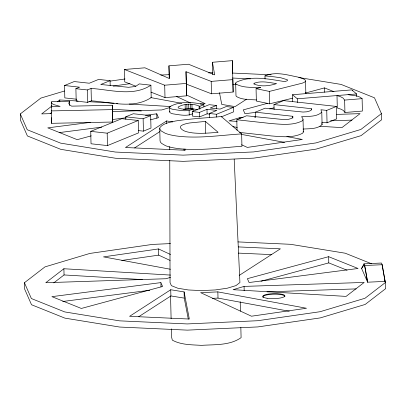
<?xml version="1.0" encoding="UTF-8"?>
<svg xmlns="http://www.w3.org/2000/svg" width="406" height="406" viewBox="0 0 406 406"><rect width="100%" height="100%" fill="white"/><g stroke="black" fill="none" stroke-linecap="round" stroke-linejoin="round"><path stroke-width="0.61" d="M274.096 109.539L273.974 104.575L311.372 108.701L311.372 109.848L309.986 110.904L306.789 111.802L303.038 112.056L265.123 108.189L255.389 112.168L255.511 117.131M255.389 112.168L292.787 116.294L292.762 117.512L291.401 118.491L288.179 119.405L284.423 119.658L246.538 115.781L236.799 119.76L237.058 130.301M69.588 101.206L68.746 103.337L69.563 104.748L71.583 106.154L112.579 105.286L112.721 122.018L51.496 123.322L51.354 106.585L60.134 106.397L54.257 104.743L52.146 103.692L51.288 102.53L51.542 101.586L69.588 101.206L69.695 105.545M51.496 123.322L51.628 117.75M112.721 122.018L112.579 105.286M159.756 128.565L160.02 127.388C163.725 123.059 169.962 122.358 175.199 121.049C190.46 118.664 205.923 117.968 221.29 116.552L241.641 133.904L241.946 146.307C220.828 147.637 199.595 151.057 178.432 148.606A37.783 8.567 -1.4 0 1 165.43 145.627L161.552 143.364L160.466 142.161L160.055 140.968L159.756 128.565L160.162 129.758L161.248 130.96L165.13 133.224A37.783 8.567 -1.4 0 0 178.127 136.203C199.29 138.654 220.529 135.228 241.641 133.904M192.652 113.787C186.481 116.598 179.279 114.715 172.799 113.822A14.19 3.218 -1.4 0 1 169.657 111.919L169.551 107.407L169.86 106.661C179.995 100.942 192.891 101.982 203.858 104.652L203.913 106.905M169.657 111.919L169.972 111.178M256.425 99.932C249.736 99.45 242.194 100.018 236.277 96.435L235.977 95.603L235.673 83.194L236.094 82.347C251.162 75.003 269.041 79.231 284.824 81.611L287.463 80.667L287.438 79.784L280.962 77.815L274.542 76.881L264.971 75.907L265.047 79.008M361.604 268.473L363.994 263.829L381.462 263.037L382.198 264.712L385.101 281.399L367.633 282.195L361.604 268.473L364.075 264.798L364.887 267.077L367.633 282.195L364.73 265.509L363.994 263.829M321.796 122.221L327.043 122.8L336.721 118.846L336.417 106.443L326.739 110.396L320.913 109.752L321.785 112.173C316.655 117.136 308.179 116.157 301.526 116.7L302.719 118.237L303.043 119.597L302.333 120.81C292.827 125.764 281.444 124.302 271.147 123.546L236.799 119.76M303.043 119.597L303.348 132.001L302.637 133.214C293.132 138.167 281.749 136.705 271.452 135.949L239.601 132.437M321.785 112.173L322.09 124.576C317.299 129.311 309.316 128.565 303.023 129.072M264.971 75.907C275.821 71.294 287.012 74.932 297.979 77.094C300.526 77.932 303.419 78.343 305.449 80.241L305.54 81.22L304.51 82.195L302.348 83.154L269.361 91.421L256.059 88.66L256.364 101.064L269.665 103.824L292.701 98.156M352.215 90.766L352.834 90.756L356.585 93.953L356.646 96.43M298.811 77.531L341.101 84.423L374.479 97.805L381.422 113.619L381.574 119.821L361.03 135.66L316.127 149.114L253.699 158.132L183.248 161.339L115.502 158.249L60.773 149.337L27.4 135.954L20.452 120.135L20.3 113.934L40.844 98.095L64.508 91.005M51.943 105.991L41.661 113.919L51.146 113.604M57.327 101.84L59.773 99.952L78.079 101.038M50.136 113.7L51.603 112.569M384.599 280.257L385.548 282.414L385.7 288.615L365.156 304.454L320.253 317.908L257.825 326.926L187.374 330.134L119.628 327.043L64.899 318.131L31.521 304.744L24.578 288.93L24.426 282.728L44.97 266.889L89.873 253.435L152.301 244.422L170.54 243.59M170.561 275.08L63.899 268.747L45.787 282.708L165.907 278.739L170.525 277.359M53.77 282.87L64.052 274.948L142.313 279.597M381.422 113.619L360.878 129.458L315.975 142.912L253.547 151.93L183.096 155.138L115.35 152.047L60.626 143.135L27.248 129.753L20.3 113.934M385.548 282.414L365.004 298.253L320.101 311.707L257.673 320.72L187.222 323.932L119.476 320.841L64.747 311.93L31.374 298.542L24.426 282.728M150.895 85.184C133.127 96.938 110.412 89.63 91.066 88.437L87.356 89.954L75.892 88.691L76.196 101.094L87.66 102.358L91.365 100.845C110.716 102.033 133.432 109.346 151.199 97.587L150.895 85.184L139.288 83.9L136.269 85.965L134.371 86.615L128.463 87.3L100.744 84.484L110.067 80.677L110.183 85.641M172.687 121.937L166.612 120.947L125.469 147.52L185.197 150.245L184.963 149.012M134.589 147.931L159.908 131.58M246.716 99.115L235.11 106.605L221.747 104.428L219.489 92.72M170.738 289.742L129.595 316.315L189.323 319.04L184.106 291.919L170.738 289.742L170.89 295.944L138.71 316.726M239.235 275.4L280.379 248.827L238.256 246.909M76.759 99.231L64.818 97.917L64.518 85.509L74.196 81.555L89.279 83.22L98.602 79.414L110.067 80.677M75.892 88.691L79.601 87.173L64.518 85.509M125.809 119.303L125.748 116.821L133.3 113.741L150.682 115.659L150.986 128.063L143.435 131.143L138.466 130.595M90.731 131.366L121.795 118.684L138.238 120.496L138.542 132.899L107.483 145.587L91.035 143.775L90.731 131.366L107.179 133.183L138.238 120.496M125.748 116.821L143.13 118.74L150.682 115.659M169.546 107.407A14.19 3.218 -1.4 0 0 172.692 109.305C179.366 110.239 186.801 112.168 193.114 109.041L193.17 111.295M193.114 109.041C188.211 108.904 182.893 110.031 178.259 107.95L178.122 107.037C184.522 103.246 193.149 103.428 199.823 106.301L203.858 104.652M209.557 114.111L207.101 113.837L199.595 116.903L192.368 116.106L192.256 111.594L209.191 104.677L216.418 105.474L216.499 108.859M192.256 111.594L199.483 112.391L206.989 109.326L216.824 110.412L209.318 113.477L209.415 117.425M216.418 105.474L210.217 108.006L220.052 109.092L226.249 106.56L233.475 107.357L233.587 111.868L221.326 116.877M209.318 113.477L216.54 114.274L233.475 107.357M273.974 104.575L283.652 100.622L336.417 106.443M169.86 107.529L161.781 109.95L112.467 111.579M243.103 117.501L239.941 117.608L228.974 120.892L237.18 121.379M244.067 286.403L233.1 289.686L346.074 296.4L364.187 282.434L244.067 286.403L244.173 290.742M91.264 135.858L77.216 139.659L47.786 127.86L90.376 122.373M150.519 119.826L158.462 117.679L156.767 113.817L145.49 115.268M267.696 103.266L243.26 109.879L244.96 113.741L255.607 112.366M305.571 93.02L324.511 87.894L333.925 91.67M269.68 108.97L273.959 107.813M328.632 256.688L247.386 278.668L249.086 282.53L358.062 268.488L328.632 256.688L328.784 262.89L347.028 270.203M260.977 281.236L328.784 262.89M256.059 88.66L260.688 87.523C252.507 87.188 243.331 88.168 235.977 84.032L235.673 83.194M183.461 109.397C188.074 108.534 192.977 108.346 197.489 109.818M110.092 81.129L125.078 78.962M113.127 86.102L130.016 83.661M170.52 254.486L158.533 248.934L103.489 256.881L170.429 269.249M121.78 260.464L158.685 255.135L170.099 260.424M112.924 119.465L126.073 117.77M59.21 132.61L101.799 127.119M160.888 282.612L51.912 296.654L81.342 308.453L162.588 286.474L160.888 282.612L160.994 286.951M62.712 301.485L149.768 290.265M135.832 86.214L124.749 81.885L124.444 69.482L144.927 67.802L169.398 78.556L168.942 65.838L188.521 64.234L214.683 74.851L212.429 62.275L232.384 60.641L232.684 73.044M124.444 69.482L164.694 85.204L186.334 83.428L185.994 71.695L211.196 81.393L232.836 79.622L233.135 92.025L211.496 93.796L186.293 84.098L186.638 95.831L164.998 97.607L150.996 92.137M292.696 101.551L292.528 94.73L351.799 89.873L352.702 90.665M292.528 94.73L297.309 98.805L356.585 93.953M344.633 100.089L362.106 98.658L362.406 111.061L344.938 112.492L343.339 110.442L340.913 109.163L337.305 107.96L337 95.557L340.614 96.76L343.034 98.039L344.633 100.089L344.938 112.492M205.365 121.419L189.602 122.972A20.239 4.588 -1.4 0 0 180.69 126.225L180.335 127.702C182.842 131.661 188.125 132.077 192.317 132.858C200.777 133.843 209.288 133.021 217.733 132.31L218.103 132.28L205.365 121.419L205.654 133.204M160.756 75.054L169.561 74.653M208.562 72.877L212.967 72.674M200.285 103.9L205.203 103.677L186.369 94.948M364.73 265.509L382.198 264.712M217.855 291.889L200.65 292.67L251.441 316.208L306.484 308.261L217.855 291.889L218.007 298.09L289.28 311.255M212.475 298.344L218.007 298.09M254.481 117.126L255.744 117.085M336.67 114.411L360.061 113.639L341.948 127.606L319.857 126.291M330.499 120.821L351.997 120.11M266.981 291.853L356.118 288.905M51.197 110.919L112.421 109.615M232.557 73.055L271.178 74.816M232.242 78.028L250.477 78.86M233.024 84.26L236.165 84.402M237.946 241.905L290.498 244.3L345.227 253.212L371.576 263.778M238.408 253.111L271.731 254.628M88.807 101.678L114.05 103.175M116.578 103.327L117.836 103.398M129.199 104.073L170.855 106.55M112.939 109.3L141.344 110.99M348.084 94.649C352.692 95.689 358.508 95.166 362.106 98.658M170.89 295.944L184.253 298.121L188.288 319.075M150.809 97.592L181.797 103.317M232.942 126.642L237.282 127.443M286.864 136.604L302.358 139.466L247.315 147.414L241.606 144.769M241.149 134.335L284.535 142.349M176.245 96.389L190.515 103.002M321.74 123.612L322.09 124.576M382.051 265.017L382.153 265.387M303.13 131.092L303.348 132.001M382.254 265.813L385.101 281.399M183.928 149.048L184.162 150.281M305.748 92.644L305.845 93.624L305.54 81.22M234.181 159.177L239.926 282.54L235.952 285.606L227.264 288.209L215.18 289.955L201.549 290.574L188.44 289.975L177.853 288.25L171.393 285.662L170.048 282.601L169.764 160.497M326.739 110.396L327.043 122.8M324.511 87.894L324.612 92.233M311.372 108.701L311.402 109.94M297.309 98.805L297.4 102.525M292.787 116.294L292.833 118.151M269.361 91.421L269.665 103.824M239.941 117.608L239.971 118.846M240.215 301.694L240.443 311.158M240.844 327.566L241.093 337.66C229.755 345.653 214.683 344.455 201.452 345.359C191.647 344.735 181.203 345.004 172.342 340.147L171.56 337.061L171.357 328.86M232.384 60.641L233.135 92.025M216.54 114.274L216.611 117.095M212.429 62.275L212.734 74.679M211.196 81.393L211.496 93.796M206.989 109.326L207.101 113.837M199.823 106.301L199.889 109.118M199.483 112.391L199.595 116.903M199.087 106.22L199.158 109.036M191.947 104.286L192.058 108.803M190.358 104.225L190.47 108.737M189.13 110.665L189.242 115.177M188.688 104.246L188.8 108.762M186.872 104.362L186.983 108.874M185.994 71.695L186.638 95.831M185.126 104.565L185.237 109.077M184.106 291.919L184.253 298.121M168.942 65.838L169.241 78.241M166.612 120.947L166.673 123.429M170.556 296.045L171.114 318.761M164.694 85.204L164.998 97.607M156.767 113.817L156.868 118.156M158.533 248.934L158.685 255.135M143.13 118.74L143.435 131.143M107.179 133.183L107.483 145.587M91.066 88.437L91.365 100.845M87.356 89.954L87.66 102.358M59.773 99.952L59.819 101.81M63.899 268.747L64.052 274.948M51.633 105.306L51.679 107.169M51.288 102.53L51.395 106.874M169.733 146.576L169.738 149.743M263.19 297.568A11.028 2.497 -1.4 0 1 273.233 294.213A11.028 2.497 -1.4 0 1 284.779 296.786M254.181 83.255L253.77 83.91C260.926 87.082 269.31 85.945 276.547 83.616C269.224 82.57 261.388 80.495 254.181 83.255M267.062 298.263A11.028 2.497 -1.4 0 0 284.763 296.228A11.028 2.497 -1.4 0 0 269.716 293.914A11.028 2.497 -1.4 0 0 267.062 298.263"/></g></svg>
